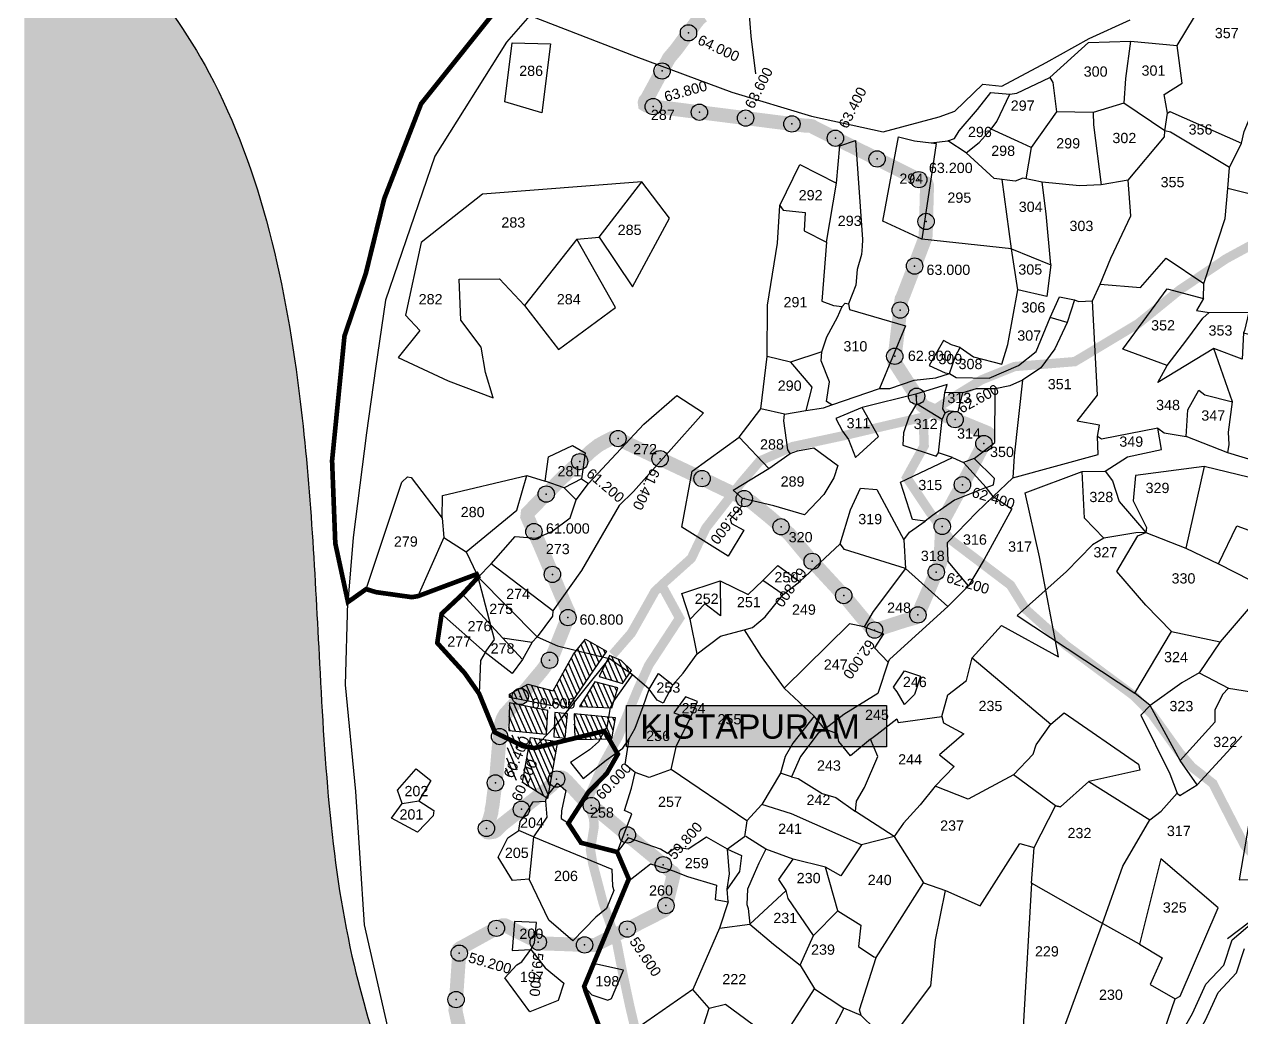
# Model space of a CAD drawing. Header units: millimetres. Extents: x 379815 to 388846, y 1837463 to 1848297.
# Drawn here: x 380975 to 383588, y 1842523 to 1844655 of the extents above; entities that cross this region are included whole.
import ezdxf
from ezdxf.enums import TextEntityAlignment as Align

# ---------------------------------------------------------------- set-up
doc = ezdxf.new("R2010")
doc.units = ezdxf.units.MM
doc.header["$PDMODE"] = 32
doc.header["$PDSIZE"] = 35
for name, color, linetype in [('BND', 6, 'Continuous'), ('DIMENSION', 1, 'Continuous'), ('FRL', 3, 'Continuous'), ('Hills', 3, 'Continuous'), ('Plot', 2, 'Continuous'), ('points', 161, 'Continuous'), ('ROADS', 50, 'Continuous'), ('TEXT', 7, 'Continuous'), ('VILLAGE AREA', 1, 'Continuous')]:
    doc.layers.add(name, color=color, linetype=linetype)
doc.styles.get("Standard").update_dxf_attribs({"font": 'arial.ttf'})

# ---------------------------------------------------------------- blocks, each defined once
blk = doc.blocks.new('CHITT')
at = {"layer": 'BND', "lineweight": 30, "const_width": 10}
blk.add_lwpolyline([(-2832.9, -709.4), (-2861.5, -634.6), (-2865.2, -622.8), (-2772.1, -398.7), (-2769.3, -392.8), (-2794.4, -334.5), (-2872, -314.7), (-2899.2, -272.9), (-2880.2, -243.3), (-2856.2, -205.9), (-2816.9, -166.2), (-2793, -124.4), (-2822.1, -74.9), (-2972.3, -111.5), (-2996.7, -107.3), (-3056.8, -77.8), (-3090.8, 5.3), (-3121.8, 49.5), (-3180.6, 114.1), (-3171.2, 176.8), (-3126.7, 218.6), (-3092.8, 255.4), (-3095.9, 261.7), (-3222.3, 214.5), (-3235.3, 212.4), (-3312.4, 223.2), (-3333.3, 229.7), (-3372.3, 201.9), (-3399.5, 327.7), (-3406.4, 505.4), (-3379.8, 773.1), (-3334, 907.1), (-3294.3, 1068.1), (-3215.3, 1271.2), (-3038.4, 1492.4)], dxfattribs=at)
at = {"layer": 'Hills', "color": 0}
for points in [[(-2037.8, -2398.7), (-2156.4, -2301.2), (-2162.9, -2186), (-2135.6, -2059.1), (-2175.5, -1890.8), (-2221.6, -1821.9), (-2261.9, -1710.2), (-2232.6, -1631.1), (-2239.8, -1550.5), (-2180.8, -1501.8), (-2171.8, -1434.2), (-2053.3, -1343.2), (-1976, -1253.7), (-1917.8, -1136.8), (-1776.1, -1029.2), (-1647.4, -884.1), (-1641.7, -825.2), (-1559.2, -681.4), (-1530.5, -618.1), (-1492.3, -577.5), (-1474.5, -523.2), (-1253.8, -335.8)], [(-2017.8, -2374.5), (-2125.9, -2285.7), (-2131.3, -2188.5), (-2103.5, -2058.8), (-2146.3, -1878), (-2193.4, -1807.7), (-2228.5, -1710.4), (-2200.7, -1635.4), (-2207.1, -1564.2), (-2151.3, -1518.2), (-2142.4, -1451.1), (-2031.6, -1366.1), (-1949.7, -1271.2), (-1893, -1157.3), (-1754.6, -1052.3), (-1617.1, -897.2), (-1611.1, -835), (-1531.2, -695.7), (-1504.1, -635.8), (-1464.6, -593.9), (-1447.4, -541.4)]]:
    blk.add_lwpolyline(points, dxfattribs=at)
at = {"layer": 'Plot', "color": 0}
for points in [[(-2981.6, 1461), (-2754.6, 1372.4), (-2548.3, 1296.5), (-2376.9, 1244.9), (-2223.5, 1211), (-2103.3, 1243.5), (-2069.7, 1255.4), (-2009.3, 1313.2), (-1968.8, 1309.3), (-1873.5, 1359.7), (-1781.1, 1411.5), (-1693.5, 1451.6)], [(-2513.9, 1498.7), (-2507.4, 1416.3), (-2497.7, 1335.2)], [(-2551.8, 380.1), (-2549.3, 370.3), (-2522.5, 356.1), (-2555.8, 300.5), (-2655.4, 362.4), (-2633.6, 482.5), (-2532.8, 555.6), (-2486.1, 616.5), (-2472.2, 728.8), (-2472, 838.9), (-2450.1, 972.1), (-2444.9, 1052.6), (-2402.4, 1141.1), (-2323.7, 1101.2), (-2316.7, 1180.9), (-2282.9, 1192.4), (-2267.5, 979.8), (-2268.3, 965), (-2269.6, 947.8), (-2279, 915.6), (-2281.9, 881.8), (-2297.6, 841.6), (-2295.6, 829.9), (-2175.4, 794.7), (-2231.6, 660), (-2209.3, 660.3), (-2156.6, 678.3), (-2110.6, 682.9), (-2081.2, 692.1), (-2068.1, 729.8), (-2058, 748.2), (-2029.7, 727.9), (-1969, 712.2), (-1955.7, 754.9), (-1934.1, 872), (-1947.7, 960), (-2140.4, 980.6), (-2224.3, 1019.2), (-2190.8, 1200.6), (-2156.2, 1191.6), (-2120.2, 1187.7), (-2084.8, 1191.7), (-2070.4, 1196.6), (-2060, 1213.5), (-2020.7, 1258.8), (-1992.5, 1295.1), (-1951.2, 1292), (-1936.4, 1294.3), (-1865.6, 1327.7), (-1782.8, 1402.6), (-1692.5, 1405.4), (-1592.2, 1396.4), (-1519.9, 1516.8)], [(-1944.8, 468.3), (-1761.8, 518.7), (-1763.5, 557.4), (-1759.2, 581.4), (-1807.1, 590), (-1763.5, 645.9), (-1774, 848.3), (-1757.4, 884), (-1670.9, 877.2), (-1616.2, 940.2), (-1535.3, 885.7), (-1489.4, 1025.1), (-1483.8, 1089.7), (-1480.2, 1134.4), (-1454.3, 1186.5), (-1448.5, 1211.6), (-1398.8, 1329.6), (-1384.8, 1364.2), (-1326.4, 1464.8)], [(-2981.6, 1461), (-3031.8, 1403.6), (-3185.9, 1158.9), (-3291.6, 849.9), (-3313.1, 703.2), (-3332.6, 564.9), (-3361.2, 340.1), (-3372.3, 201.9), (-3333.3, 229.7), (-3256.4, 459.3), (-3244.5, 470.6), (-3236.5, 469.3), (-3170.1, 381.7), (-3169.2, 430.3), (-2988.3, 473.6), (-2948.9, 461.1), (-2941.6, 513.5), (-2890, 537.8), (-2863.3, 522.2), (-2870.8, 466.6), (-2856.1, 456.6)], [(-3019.5, 1401.8), (-2937.6, 1399.9), (-2956.1, 1252), (-3035.7, 1275.1), (-3019.5, 1401.8)], [(-1692.5, 1405.4), (-1703.3, 1325.5), (-1707.1, 1272.2)], [(-1697.5, 1107.6), (-1619.2, 1200.5), (-1618.7, 1213.4), (-1613, 1251.4), (-1620, 1291.4), (-1581.7, 1315.4), (-1592.2, 1396.4)], [(-1865.6, 1327.7), (-1859.3, 1316.6), (-1851, 1253.7), (-1905.9, 1177.2), (-1916.8, 1110.3)], [(-2045.3, 1165.9), (-2017.2, 1188.2), (-1991.9, 1216.8), (-1979.4, 1233.4), (-1951.2, 1292)], [(-1480.2, 1134.4), (-1606.4, 1210.4), (-1618.7, 1213.4), (-1707.1, 1272.2), (-1772.7, 1252.5), (-1851, 1253.7)], [(-1613, 1251.4), (-1613, 1251.4), (-1607.9, 1254.7), (-1454.3, 1186.5)], [(-1772.7, 1252.5), (-1771.7, 1225.8), (-1755.1, 1097.3)], [(-1905.9, 1177.2), (-1933.7, 1190.1), (-1991.9, 1216.8)], [(-2120.2, 1187.7), (-2109.5, 1185.7), (-2140.4, 980.6)], [(-1812.8, 850.4), (-1803.9, 847.2), (-1774, 848.3), (-1757.4, 884), (-1734.5, 939.8), (-1692, 1030.7), (-1697.5, 1107.6), (-1755.1, 1097.3), (-1802, 1095.1), (-1882, 1103), (-1923.3, 1111.4), (-1939.8, 1104.8), (-1984.9, 1111.2), (-2045.3, 1165.9), (-2084.8, 1191.7)], [(-2881.2, 981), (-2833.2, 985.2), (-2761.6, 878.6), (-2682, 1025.4), (-2741.2, 1103.7), (-3083.7, 1077.6), (-3214.9, 973.2), (-3249, 817.9), (-3217.8, 784.9), (-3264.3, 726.7)], [(-2833.2, 985.2), (-2741.2, 1103.7)], [(-2344.9, 973.9), (-2323.7, 1101.2)], [(-1947.7, 960), (-1967.8, 1108.5)], [(-1947.7, 960), (-1863.2, 925.8), (-1873.3, 1034.8), (-1882, 1103)], [(-1271.4, 1027.7), (-1358.5, 1058.1), (-1483.8, 1089.7)], [(-2444.9, 1052.6), (-2438.4, 1042.7), (-2390.7, 1038.1), (-2393.1, 998.6), (-2344.9, 973.9), (-2355.1, 847.8), (-2330, 838.5), (-2311.3, 835.9), (-2304.8, 843.5), (-2297.6, 841.6)], [(-3264.3, 726.7), (-3157.1, 677), (-3060.6, 640.2), (-3077.2, 694.6), (-3086.6, 749), (-3130.1, 806.9), (-3133.7, 894.5), (-3046.9, 895.9), (-2993.2, 838), (-2920.4, 744), (-2797.9, 834), (-2881.2, 981), (-2993.2, 838)], [(-1863.2, 925.8), (-1871.8, 858), (-1934.1, 872)], [(-1633.4, 575), (-1619.9, 565), (-1573, 557.1), (-1569, 614.4), (-1545.9, 656.4), (-1532.8, 646.8), (-1473.6, 631.9), (-1513.4, 746.4), (-1633.9, 673.1), (-1614, 709.7), (-1708.9, 744.3), (-1613.9, 874.1), (-1535.4, 853.4), (-1535.3, 885.7)], [(-2081.2, 692.1), (-2066.8, 684), (-1995.9, 682.6), (-1933, 709.9), (-1894.9, 739.6), (-1865.2, 812.4), (-1844.9, 857), (-1812.8, 850.4), (-1828.5, 801.7), (-1865.2, 812.4)], [(-1535.4, 853.4), (-1551.1, 827.9), (-1523.6, 823.2), (-1438.7, 824), (-1447.9, 784.4), (-1449.5, 779.7), (-1403.3, 768.2), (-1426.2, 726.9), (-1389.7, 694), (-1385.5, 687.7), (-1382.3, 582.7), (-1302.6, 594.1), (-1307.1, 613.7), (-1313.4, 715.5), (-1386.4, 748.6), (-1403.3, 768.2)], [(-2333.8, 625.2), (-2345.1, 632), (-2338.7, 674.5), (-2356.5, 719.8), (-2355.4, 738.9), (-2344.3, 771.2), (-2321.3, 813.1), (-2311.3, 835.9)], [(-1614, 709.7), (-1571.6, 764.4), (-1537.4, 810.9), (-1523.6, 823.2)], [(-1828.5, 801.7), (-1854.8, 745.2), (-1884.9, 704.8), (-1924, 678.4), (-1951.3, 665.9), (-1983.3, 659.5), (-2024, 659.2), (-2052.1, 651.2), (-2090.9, 651.3), (-2086, 668.9), (-2153.6, 648.2), (-2268.6, 619.3), (-2324.9, 596.1), (-2311, 568.3), (-2297.9, 550.4), (-2282.8, 512.3), (-2233.7, 557), (-2268.6, 619.3)], [(-2058, 748.2), (-2077, 753.9), (-2093.7, 763), (-2124.9, 709.4), (-2090, 693.8), (-2081.2, 692.1)], [(-1449.5, 779.7), (-1452.8, 722.9), (-1513.4, 746.4)], [(-2355.4, 738.9), (-2422.5, 716.7), (-2472.2, 728.8)], [(-2422.5, 716.7), (-2376.6, 663.2), (-2389.6, 613.1)], [(-2435.5, 605.2), (-2389.6, 613.1), (-2351.5, 618.5), (-2333.8, 625.2), (-2231.6, 660)], [(-2270.4, -685.2), (-2274, -673.4), (-2238.5, -561), (-2136.5, -400.8), (-2089.9, -417.3), (-2015.2, -450), (-1929.7, -316), (-1899.2, -324.6), (-1853.6, -235.7), (-1843, -237.7), (-1782.2, -183.3), (-1650.6, -265.7), (-1650.6, -265.7), (-1626.9, -247.2), (-1592.2, -207.9), (-1586.5, -213.2), (-1549.5, -190.2), (-1453.3, -85.6)], [(-2028, 510.3), (-1983.7, 544.6), (-1983.3, 659.5)], [(-1924, 678.4), (-1942.4, 515.8), (-1944.8, 468.3), (-1987.4, 428.6), (-2002, 447.8)], [(-3092.8, 255.4), (-3064.8, 284.2), (-3013.4, 342.4), (-2968.3, 338.9), (-2934.7, 353.4), (-2895.1, 382.6), (-2882.7, 421), (-2856.1, 456.6), (-2737.2, 583.6), (-2666.2, 645.5), (-2608.9, 608.2), (-2759.4, 439.4), (-2790.4, 409.1), (-2870.8, 269.8), (-2932.4, 183.4), (-2933, 171.5), (-2965.8, 127.5), (-2976.7, 115.9), (-2997.4, 78.8), (-3019.8, 48.4), (-3077.6, 93.7), (-3087.8, 76.2), (-3090.8, 5.3)], [(-2153.6, 648.2), (-2151.5, 627), (-2167.6, 601.1), (-2179.8, 565.2), (-2181.1, 538.8), (-2109.6, 515), (-2104.3, 522), (-2096.5, 593.6), (-2151.5, 627)], [(-2096.5, 593.6), (-2090.5, 608.2), (-2095.2, 616.3), (-2090.9, 651.3)], [(-2090.5, 608.2), (-2081.7, 612.5), (-2062.1, 611), (-2052.1, 651.2)], [(-1483.5, 522), (-1480.9, 540.3), (-1481.7, 566.3), (-1473.6, 631.9)], [(-2468.7, 488.5), (-2422.8, 520.6), (-2427.8, 528.9), (-2436.8, 590.9), (-2435.5, 605.2), (-2486.1, 616.5)], [(-2097.5, -43.8), (-2084.3, 2.7), (-2044.4, 33.3), (-2032.1, 82), (-1969.3, 151.6), (-1847.3, 84.4), (-1887.6, 298.7), (-1918.5, 436.6), (-1796.4, 482), (-1747.1, 482.5), (-1698.7, 513.6), (-1626, 529), (-1633.4, 575), (-1754.5, 551.6), (-1763.5, 557.4)], [(-1382.3, 582.7), (-1286.8, 504.3), (-1282.4, 481.2), (-1282.7, 461), (-1483.5, 522), (-1573, 557.1)], [(-1484.2, -520.3), (-1324.4, -399.4), (-1182.8, -253.1), (-1166.3, -30), (-1018.1, 165), (-877.8, 207.4), (-793.5, 247.1), (-694.6, 351.4), (-627.9, 424.7), (-597.4, 497.2), (-613.9, 593.1)], [(-2551.8, 380.1), (-2526.2, 408.7), (-2527.8, 417.1), (-2525.3, 424), (-2545.7, 442.2), (-2468.7, 488.5), (-2532.8, 555.6)], [(-2422.8, 520.6), (-2407.4, 526.4), (-2372, 532.8), (-2320.6, 494.8), (-2329, 468.3), (-2350.9, 433), (-2392.3, 389.3), (-2457.8, 408.4), (-2525.3, 424)], [(-2179.1, 335.7), (-2167.2, 351.7), (-2133.1, 375.4), (-2160.5, 379.4), (-2186.3, 458.9), (-2074.6, 512.2), (-2104.3, 522)], [(-2074.6, 512.2), (-2051, 501.2), (-2002, 447.8), (-2070.6, 420.6), (-2117.4, 387.9), (-2133.1, 375.4)], [(-2002, 447.8), (-1986.2, 453.4), (-1984.5, 467.2), (-2028, 510.3), (-2051, 501.2)], [(-3118.8, 309.8), (-3009.7, 399.2), (-2988.3, 473.6)], [(-1749.5, 339.2), (-1791.2, 381.7), (-1796.4, 482)], [(-1747.1, 482.5), (-1730.8, 462.2), (-1716.7, 417.5), (-1659.7, 351.3)], [(-1169.3, 427), (-1226, 430.3), (-1305.9, 444), (-1437.1, 469.5), (-1534, 492.9), (-1681.7, 473.7), (-1686.7, 418.8), (-1658.4, 361.6), (-1659.7, 351.3), (-1573.4, 317.8), (-1503.5, 283.7), (-1401, 231.8), (-1500.2, 116.4), (-1544.7, 50.3), (-1582.3, 28.7), (-1650.4, -20.3), (-1682.8, 6.1), (-1604.7, 138.8), (-1500.2, 116.4)], [(-1534, 492.9), (-1573.4, 317.8)], [(-2870.8, 466.6), (-2908.5, 447), (-2948.9, 461.1)], [(-2908.5, 447), (-2882.7, 421)], [(-2573.1, 247.7), (-2513.3, 217.8), (-2481.9, 248.1), (-2449.8, 280), (-2402.4, 245.7), (-2315.5, 326.5), (-2293.3, 399.8), (-2271.9, 446.1), (-2236.7, 443.5), (-2179.1, 335.7), (-2175.2, 274), (-2306.2, 314.4), (-2315.5, 326.5)], [(-1987.4, 428.6), (-1947.4, 401.8), (-2006.3, 293.1), (-2040.2, 237), (-2083.6, 288.8), (-2085.4, 329.6), (-2023.1, 393.8), (-1987.4, 428.6)], [(-3170.1, 381.7), (-3166.3, 340.5), (-3222.3, 214.5)], [(-3166.3, 340.5), (-3118.8, 309.8), (-3095.9, 261.7)], [(-1659.7, 351.3), (-1680.8, 350.1), (-1749.5, 339.2), (-1774.3, 324.7), (-1829.7, 267.8), (-1936, 172.8), (-1682.8, 6.1)], [(-1604.7, 138.8), (-1659.5, 195.1), (-1721.7, 267.6), (-1676.4, 344.1), (-1659.7, 351.3)], [(-1503.5, 283.7), (-1464.2, 365.5), (-1272.1, 296.2)], [(-2932.4, 183.4), (-3064.8, 284.2)], [(-2175.2, 274), (-2244.8, 181.4), (-2264.2, 148.5), (-2295.7, 155.1), (-2436, 17.4)], [(-2212.6, 72.8), (-2208.9, 79.3), (-2084.7, 192.3), (-2175.2, 274)], [(-3077.6, 93.7), (-3057.5, 121.3), (-3092.8, 255.4)], [(-3092.8, 255.4), (-2965.8, 127.5)], [(-2675, 24.5), (-2652.5, 49), (-2622.8, 90.8), (-2637.7, 165.3), (-2655.9, 220.4), (-2573.1, 247.7), (-2572.3, 172.5), (-2606.2, 198.1), (-2637.7, 165.3)], [(-2622.8, 90.8), (-2572.7, 128.7), (-2521.7, 142), (-2504.1, 147.5), (-2477, 170.2), (-2438.2, 217.8), (-2402.4, 245.7)], [(-2438.2, 217.8), (-2481.9, 248.1)], [(-2084.7, 192.3), (-2040.2, 237)], [(-3040.9, 125.1), (-3126.7, 218.6)], [(-3205.1, -862.4), (-3279.6, -742), (-3337, -491.1), (-3355.3, -205), (-3377.7, 24.1), (-3372.3, 201.9)], [(-3077.6, 93.7), (-3171.2, 176.8)], [(-2521.7, 142), (-2485.2, 85), (-2436, 17.4), (-2371.7, -42.9), (-2417.5, -101.2), (-2434.1, -129.9), (-2444.1, -165.3), (-2483.7, -232.4), (-2516.4, -267.8), (-2678.6, -157.3), (-2725.5, -174.3), (-2756, -164.2), (-2777.5, -146.7), (-2768.4, -91.4)], [(-2264.2, 148.5), (-2222.4, 133.4), (-2242, 103.4), (-2212.6, 72.8), (-2234.9, 5.9), (-2308.1, -39.5), (-2348.8, -70.9), (-2371.7, -42.9)], [(-2997.4, 78.8), (-3040.9, 125.1), (-2976.7, 115.9)], [(-2965.8, 127.5), (-2922.6, 108.1), (-2811.6, 81.1)], [(-2822.1, -74.9), (-2816.2, -66.4), (-2808.4, -24.7), (-2801.8, -10.9), (-2761.3, 45.6), (-2811.6, 81.1), (-2930.2, -67.6), (-2972.3, -111.5)], [(-2032.1, 82), (-1863.5, -60.4), (-1835, -36.1), (-1675, -146.2), (-1672.3, -158.8), (-1782.2, -183.3), (-1843, -237.7), (-1853.6, -235.7), (-1943.5, -169.1), (-1901.1, -124.5), (-1894.6, -104.4), (-1863.5, -60.4)], [(-2177.6, 54.1), (-2143.2, 43), (-2156, 3.6), (-2177.4, -17.6), (-2193.4, 9.2), (-2201.5, 19), (-2177.6, 54.1)], [(-2822.1, -74.9), (-2834.3, -97.9), (-2854, -114.9), (-2894.9, -142.4), (-2867.6, -176.6), (-2818.3, -137.6), (-2782.1, -111.8), (-2768.4, -91.4), (-2756, -68.5), (-2738.5, -22), (-2725.6, 15.3), (-2761.3, 45.6)], [(-2725.6, 15.3), (-2705.7, 48.5), (-2675, 24.5), (-2695.4, -15.4), (-2708.5, -8.9), (-2725.6, 15.3)], [(-1544.7, 50.3), (-1482.4, 17.3), (-1432.9, 9.2)], [(-1482.4, 17.3), (-1495.1, 3.2), (-1511.7, -30), (-1511.5, -56), (-1585.7, -138.3)], [(-2678.6, -157.3), (-2667.1, -105.9), (-2637.8, -48.1), (-2622.1, -11.8), (-2647.8, -1.2), (-2673.1, -36), (-2637.8, -48.1)], [(-1650.4, -20.3), (-1670.1, -40.6), (-1608.1, -166.9), (-1592.2, -207.9)], [(-1549.5, -190.2), (-1585.7, -138.3), (-1650.4, -20.3)], [(-2250.7, -92.3), (-2236, -81.3), (-2194, -48.7), (-2191.5, -56.6), (-2097.5, -43.8), (-2093.6, -57.6), (-2050.1, -80.9), (-2102.5, -126.3), (-2070.7, -151.2), (-2112.1, -192.9), (-2144.3, -233.3), (-2179.9, -272.8), (-2199.7, -301.4), (-2282.8, -247.3)], [(-2348.8, -70.9), (-2363, -79.6), (-2400.9, -129.8), (-2420.2, -173.3), (-2444.1, -165.3)], [(-2420.2, -173.3), (-2405.6, -176.7), (-2354.2, -208.9), (-2324.9, -217.2), (-2282.8, -247.3), (-2280.7, -225.2), (-2263.2, -195.8), (-2234.9, -129.9), (-2250.7, -92.3), (-2293.7, -128.2), (-2318.8, -97), (-2321.2, -80.6), (-2348.8, -70.9)], [(-1382.3, -87.9), (-1356.6, -132.5), (-1399.6, -219.5), (-1351.6, -224.1), (-1348.7, -226), (-1438.2, -273.3), (-1459, -394.5), (-1316.2, -389.6), (-1202.7, -262.1), (-1348.7, -226)], [(-3265.9, -202.1), (-3226.1, -155.9), (-3194.2, -180.7), (-3220.4, -224.9), (-3188.1, -245.5), (-3189.7, -256.7), (-3222.8, -291.7), (-3279.2, -261.7), (-3256.3, -230.2), (-3265.9, -202.1)], [(-2794.4, -334.5), (-2762.8, -252.5), (-2778.4, -245.3), (-2763.8, -197.3), (-2756, -164.2)], [(-1943.5, -169.1), (-2041.2, -220.9), (-2112.1, -192.9)], [(-2889.3, -524.8), (-2940.8, -480.5), (-2983.1, -392.8), (-3018.9, -395.7), (-3050.1, -345.7), (-3029.1, -304.3), (-3005.7, -288.2), (-3002.9, -269.3), (-2994.4, -257.3), (-2974.6, -226.5), (-2948.3, -225.7), (-2943.9, -213.2), (-2922.2, -186.9), (-2904.8, -202.6), (-2914, -246.3), (-2914.4, -262.5), (-2899.2, -272.9)], [(-3256.3, -230.2), (-3220.4, -224.9)], [(-2948.3, -225.7), (-2945.7, -260.1), (-2974.1, -301.8), (-2805.8, -371.5), (-2804.5, -407.7), (-2801.3, -417.1), (-2817.5, -455.5), (-2840.5, -474.6), (-2889.3, -524.8)], [(-2199.7, -301.4), (-2270.2, -319.3), (-2420.2, -252.4), (-2483.7, -232.4)], [(-2516.4, -267.8), (-2521.2, -302.1), (-2557.9, -328.6), (-2602.6, -302.8), (-2641.7, -328.2), (-2667.6, -324.5), (-2686.7, -337.6), (-2701.5, -328.7), (-2770.9, -304.2), (-2794.4, -334.5)], [(-1922.6, -710.7), (-1867.1, -708.9), (-1838.2, -721.1), (-1752.3, -488.1), (-1708.7, -364.7), (-1650.6, -265.7)], [(-2974.1, -301.8), (-3005.7, -288.2)], [(-2974.1, -301.8), (-2983.1, -392.8)], [(-2270.2, -319.3), (-2314, -385.9), (-2347.5, -366.7), (-2416.6, -350.1), (-2475.5, -328.1), (-2517.9, -301.2)], [(-2199.7, -301.4), (-2136.5, -400.8)], [(-2772.1, -398.7), (-2722.9, -360), (-2674.2, -374.7), (-2643.3, -387), (-2581.5, -405.7), (-2584.1, -436.2), (-2556.2, -441.3), (-2558.5, -414.5), (-2553.2, -381.5), (-2557.9, -328.6), (-2527.7, -341.8), (-2531.7, -376.3), (-2558.5, -414.5)], [(-2475.5, -328.1), (-2490.4, -358.4), (-2500.1, -381.2), (-2514.3, -414.5), (-2516.2, -446.9), (-2513.4, -455.6), (-2509.8, -489.1), (-2458.8, -532.6), (-2401.7, -577.5), (-2370.6, -628.5)], [(-1673.2, -532.4), (-1752.3, -488.1), (-1904.8, -401.2), (-1899.2, -324.6)], [(-2574.8, -497.7), (-2509.8, -489.1), (-2431.4, -417.2), (-2447.7, -393.7), (-2416.6, -350.1)], [(-1996.1, -1140.2), (-1974.7, -1103), (-1806, -1004.8), (-1697.2, -942.8), (-1596.7, -649.3), (-1585.9, -644.1), (-1503.9, -454.6), (-1627.3, -349.5), (-1673.2, -532.4), (-1624.8, -561.8), (-1650.1, -619), (-1596.7, -649.3)], [(-2373.1, -513.4), (-2320.7, -460.9), (-2347.5, -366.7)], [(-2401.7, -577.5), (-2373.1, -513.4), (-2427.2, -434.4), (-2431.4, -417.2)], [(-2212.2, -742.5), (-2120.9, -621.9), (-2111.4, -522.9), (-2089.9, -417.3)], [(-1904.8, -401.2), (-1922.6, -710.7), (-1984.3, -845.5), (-2071.8, -1009.7), (-1974.7, -1103)], [(-2556.2, -441.3), (-2574.8, -497.7), (-2631.8, -629.7), (-2747.1, -709.6), (-2755.1, -787.2)], [(-2320.7, -460.9), (-2271.2, -491.4), (-2276.3, -537.6), (-2243.1, -559.6), (-2238.5, -561)], [(-2979.8, -543.6), (-2971.7, -529.5), (-2967.6, -486), (-3014.6, -483.6), (-3020, -545.6), (-2979.8, -543.6)], [(-3035.3, -604.7), (-3010, -576.4), (-2999, -570.5), (-2979.8, -543.6), (-2948.7, -582.9), (-2908.6, -616.1), (-2921, -653.1), (-2981.9, -677.2), (-3035.3, -604.7)], [(-2865.2, -622.8), (-2849, -640.8), (-2814.7, -652.5), (-2806.4, -648.8), (-2780.8, -587.8), (-2835.9, -575.8), (-2842.3, -575.4)], [(-2760, -790.6), (-2677.4, -824), (-2636.4, -807.9), (-2636.9, -795), (-2596.6, -669.3), (-2562.2, -661.4), (-2444.4, -747.8), (-2427.1, -715.9), (-2370.6, -628.5), (-2307.7, -669.9), (-2329.8, -712.5), (-2337.7, -801), (-2272.7, -824.4), (-2212.2, -742.5), (-2270.4, -685.2), (-2307.7, -669.9)], [(-2596.6, -669.3), (-2631.8, -629.7)]]:
    blk.add_lwpolyline(points, dxfattribs=at)
at = {"layer": 'DIMENSION', "color": 0}
for s, p in [('357', (-1485.8, 1423)), ('286', (-2979.1, 1342)), ('300', (-1767.3, 1340.4)), ('301', (-1643.1, 1342.5)), ('287', (-2696.4, 1247.5)), ('297', (-1923.9, 1267.3)), ('296', (-2015.7, 1210.8)), ('302', (-1705.6, 1197.8)), ('356', (-1542.1, 1216.2)), ('298', (-1965.8, 1170.4)), ('299', (-1826.2, 1186.4)), ('294', (-2163, 1110.5)), ('355', (-1602.2, 1103.2)), ('292', (-2379.1, 1075.1)), ('295', (-2059.9, 1069.8)), ('304', (-1906.7, 1050.2)), ('283', (-3017.4, 1016.6)), ('293', (-2295.2, 1020)), ('303', (-1797.8, 1009.1)), ('285', (-2767.7, 1000.7)), ('305', (-1907.6, 915.6)), ('282', (-3194.9, 851.9)), ('284', (-2898.3, 851.8)), ('291', (-2411.7, 845.5)), ('306', (-1900.9, 834.3)), ('307', (-1909.9, 773.9)), ('352', (-1622.5, 795.8)), ('353', (-1499.3, 784.8)), ('310', (-2283, 750.8)), ('309', (-2079.2, 723.4)), ('308', (-2035.9, 712.8)), ('351', (-1844.4, 669.6)), ('290', (-2424.1, 666.3)), ('313', (-2059.9, 639.9)), ('348', (-1611.8, 624.8)), ('347', (-1514.8, 602.3)), ('311', (-2276.3, 585.9)), ('312', (-2132.2, 584.1)), ('314', (-2039.1, 563.7)), ('288', (-2462.1, 540.3)), ('349', (-1690.8, 546.2)), ('272', (-2734.5, 530.1)), ('350', (-1968.4, 524.1)), ('281', (-2896.9, 482.8)), ('289', (-2417.9, 460.7)), ('315', (-2122.3, 453.1)), ('280', (-3104.6, 395.1)), ('319', (-2251.2, 380)), ('279', (-3248.1, 331.8)), ('320', (-2400.6, 341.2)), ('316', (-2026.4, 336)), ('273', (-2921.9, 315.7)), ('317', (-1929.5, 321)), ('318', (-2116.9, 301.1)), ('250', (-2431.2, 255.1)), ('330', (-1578.7, 252.7)), ('274', (-3007.1, 219.5)), ('252', (-2602.2, 209)), ('251', (-2511.7, 201.8)), ('275', (-3043.4, 187.3)), ('249', (-2393.5, 185.7)), ('248', (-2189.3, 189.8)), ('276', (-3089.9, 150.1)), ('277', (-3133.5, 117.1)), ('278', (-3040.4, 102.4)), ('247', (-2325.2, 67.7)), ('324', (-1594.8, 83.8)), ('253', (-2684.5, 18.4)), ('246', (-2155.4, 30.4)), ('254', (-2630.5, -26)), ('323', (-1583.2, -21.3)), ('255', (-2553.4, -49.6)), ('245', (-2236.7, -40.1)), ('256', (-2706.5, -85.3)), ('322', (-1489.2, -98.3)), ('244', (-2165.6, -135.7)), ('243', (-2339.8, -149)), ('202', (-3225.4, -203.7)), ('257', (-2681.1, -226.8)), ('242', (-2362.3, -222.7)), ('201', (-3236.1, -253.8)), ('204', (-2977.2, -271.6)), ('258', (-2827.1, -249.8)), ('241', (-2423.2, -284.6)), ('232', (-1802, -293.8)), ('317', (-1588.7, -289.3)), ('205', (-3009.9, -336.3)), ('259', (-2623.6, -358.4)), ('206', (-2904.3, -385.9)), ('230', (-2383.3, -390.4)), ('240', (-2230.8, -394.5)), ('260', (-2700.3, -417)), ('325', (-1597.4, -453.5)), ('231', (-2433.6, -476.1)), ('200', (-2978.6, -509.9)), ('197', (-2977.8, -602.6)), ('198', (-2815.5, -611.8))]:
    blk.add_text(s, height=22, dxfattribs=at).set_placement(p, align=Align.MIDDLE_CENTER)
for s, p in [('329', (-1660.1, 435.8)), ('328', (-1780.7, 416.4)), ('327', (-1772, 297.7)), ('235', (-2018.7, -32.1)), ('237', (-2101.1, -288.7)), ('239', (-2378.2, -555)), ('229', (-1897.6, -558.7)), ('222', (-2568.6, -618.3)), ('230', (-1760.1, -651.8))]:
    blk.add_text(s, height=22, dxfattribs=at).set_placement(p)

msp = doc.modelspace()

# ---------------------------------------------------------------- hatches: boundary and pattern name
h = msp.add_hatch()
h.set_pattern_fill('DASH,_O', color=4, scale=20, angle=45)
h.set_pattern_definition([(45, (0, 0), (7e-15, 89.8025612), [63.5, -63.5])])
edge = h.paths.add_edge_path()
edge.add_spline(control_points=[(388718.2, 1839990.7), (388580.2, 1839963.3), (388267.3, 1839901), (387855.9, 1839801.7), (387475.2, 1839575.2), (387094.4, 1839473.5), (386684, 1839375.2), (386279.4, 1839179.1), (385788, 1839251.2), (385390.9, 1839342.9), (385017, 1839397.5), (384652.2, 1839331.6), (384230.5, 1839388.5), (383818.2, 1839598.3), (383335.6, 1839935.9), (382998, 1840537.8), (382398, 1840891), (382107.7, 1841490.9), (381881.2, 1842059.9), (381643.3, 1842668), (381608.6, 1843256.1), (381578.5, 1843897.5), (381439.4, 1844549.9), (381141.9, 1844872.6), (380984.5, 1845004.8)], knot_values=[681.550287, 681.550287, 681.550287, 681.550287, 1104.733733, 1640.486126, 1936.19225, 2424.815522, 2811.604508, 3206.373083, 3741.717331, 4239.921726, 4445.074723, 4866.973381, 5341.050655, 5688.570558, 6248.458721, 7081.488613, 7695.659292, 8262.875186, 9023.485752, 9553.884751, 10205.221495, 10769.52233, 11500.583355, 12112.559309, 12112.559309, 12112.559309, 12112.559309], degree=3, periodic=0)
edge.add_line((380984.5, 1845004.8), (380984.5, 1842124.7))
edge.add_spline(control_points=[(380984.5, 1842124.7), (381142.4, 1841791.7), (381458.8, 1841292.9), (381860.8, 1840714.9), (382152.8, 1840264.9), (382705.8, 1839874.2), (383315.3, 1839408.2), (383832.9, 1839015.9), (384264, 1838837), (384786.2, 1838854.7), (385466.3, 1838780.9), (386121.3, 1838714.7), (386738.2, 1838841.7), (387360.1, 1838940.9), (388053.6, 1839115.2), (388508, 1839191.7), (388718.2, 1839227.2)], knot_values=[593.47484, 593.47484, 593.47484, 593.47484, 1699.853064, 2353.104729, 2713.64595, 3295.736963, 4352.3737, 5035.357019, 5228.200674, 5739.632747, 6566.226218, 7299.515557, 7688.053722, 8448.093622, 9190.633385, 9830.162664, 9830.162664, 9830.162664, 9830.162664], degree=3, periodic=0)
edge.add_line((388718.2, 1839227.2), (388718.2, 1839990.7))
h.paths.add_polyline_path([(385414.9, 1838929.9), (386324, 1838985.6), (386316.4, 1839109.5), (385407.3, 1839053.7)], flags=24)
h.paths.add_polyline_path([(381236.7, 1842193.4), (381742.9, 1841436.3), (381846.1, 1841505.3), (381339.8, 1842262.4)], flags=24)
h = msp.add_hatch(color=2)
h.dxf.hatch_style = 1
h.paths.add_polyline_path([(382267.6, 1843193.3), (382825.6, 1843193.3), (382825.6, 1843104.4), (382267.6, 1843104.4)])
at = {"layer": 'VILLAGE AREA', "linetype": 'ByBlock'}
h = msp.add_hatch(dxfattribs=at)
h.set_pattern_fill('ANSI31', color=256, scale=3.195672, angle=68.5464)
h.set_pattern_definition([(113.54643, (357772.124, 1836958.266), (-9.301448, -4.0533506), [])])
h.paths.add_polyline_path([(382224.4, 1843309.6), (382179.2, 1843335.6), (382153.5, 1843303.5), (382109.6, 1843224.6), (382055.6, 1843238.9), (382016, 1843217.3), (382016.4, 1843210.2), (382107.6, 1843192.7), (382109.5, 1843199.4), (382140.4, 1843187.9)])
h.paths.add_polyline_path([(382248.4, 1843231.2), (382199.5, 1843244.3), (382166.5, 1843191.5), (382236, 1843188.6)])
h.paths.add_polyline_path([(382255.6, 1843289.6), (382231, 1843300.4), (382208.9, 1843255.7), (382258.9, 1843240.3), (382277.7, 1843268.6)])
h.paths.add_polyline_path([(382243.4, 1843166.9), (382154.7, 1843175.3), (382156.2, 1843120.5), (382236, 1843121.8)])
h.paths.add_polyline_path([(382098.3, 1843182.4), (382016, 1843198.7), (382014.5, 1843139.3), (382095.9, 1843131.6)])
h.paths.add_polyline_path([(382140.6, 1843175.1), (382113.5, 1843178.1), (382111.6, 1843126.1), (382135.3, 1843123.3)])
h.paths.add_polyline_path([(382119.3, 1843116.3), (382061.2, 1843124.6), (382044, 1843027.7), (382098, 1842993.6)])
h.paths.add_polyline_path([(382031.3, 1843085.2), (382037.4, 1843125.2), (382013.8, 1843132), (382007.7, 1843046.2), (382033.3, 1843030.8)])
h.paths.add_polyline_path([(382125, 1843126.6), (382181.7, 1843125.1), (382182.5, 1843155.7), (382125.8, 1843157.2)], flags=9)

# ---------------------------------------------------------------- linework, layer by layer
at = {"const_width": 20}
msp.add_lwpolyline([(380984.7, 1848286.5), (388718.2, 1848286.5), (388718.2, 1837472.9), (380984.7, 1837472.9)], close=True, dxfattribs=at)
at = {"color": 2}
msp.add_lwpolyline([(382267.6, 1843193.3), (382825.6, 1843193.3), (382825.6, 1843104.4), (382267.6, 1843104.4)], close=True, dxfattribs=at)
at = {"color": 4}
msp.add_open_spline([(380984.5, 1845004.8), (381141.9, 1844872.6), (381439.4, 1844549.9), (381578.5, 1843897.5), (381608.6, 1843256.1), (381643.3, 1842668), (381881.2, 1842059.9), (382107.7, 1841490.9), (382398, 1840891), (382998, 1840537.8), (383335.6, 1839935.9), (383818.2, 1839598.3), (384230.5, 1839388.5), (384652.2, 1839331.6), (385017, 1839397.5), (385390.9, 1839342.9), (385788, 1839251.2), (386279.4, 1839179.1), (386684, 1839375.2), (387094.4, 1839473.5), (387475.2, 1839575.2), (387855.9, 1839801.7), (388267.3, 1839901), (388580.2, 1839963.3), (388718.2, 1839990.7)], degree=3, knots=[681.550287, 681.550287, 681.550287, 681.550287, 1293.526241, 2024.587266, 2588.888101, 3240.224844, 3770.623844, 4531.23441, 5098.450304, 5712.620983, 6545.650875, 7105.539038, 7453.058941, 7927.136215, 8349.034872, 8554.18787, 9052.392265, 9587.736513, 9982.505087, 10369.294074, 10857.917346, 11153.62347, 11689.375862, 12112.559309, 12112.559309, 12112.559309, 12112.559309], dxfattribs=at)
at = {"layer": 'FRL', "color": 84, "const_width": 30}
msp.add_lwpolyline([(382431.1, 1844673.5), (382423.9, 1844668.1), (382417.6, 1844660.4), (382374.4, 1844601.5), (382358.8, 1844583.1), (382311.7, 1844496.2), (382307.5, 1844491), (382306.5, 1844487.3), (382307.1, 1844483.1), (382310.9, 1844480.8), (382322.9, 1844478.8), (382364.9, 1844474), (382653.1, 1844437.4), (382662, 1844437.3), (382666, 1844436.3), (382671.1, 1844433), (382907, 1844315.8), (382909.9, 1844314.5), (382911.3, 1844313.3), (382912.5, 1844309.8), (382909.7, 1844204.8), (382909.3, 1844200.2), (382908.6, 1844196.5), (382906.2, 1844190.1), (382879.5, 1844119.9), (382859.9, 1844069.1), (382858.1, 1844066.1), (382857.2, 1844062.2), (382842.8, 1843939.2), (382842.3, 1843936.3), (382841.8, 1843933.4), (382842.1, 1843931.1), (382843.2, 1843929.5), (382899.7, 1843842.1), (382901.4, 1843839.5), (382902.7, 1843837), (382904.6, 1843835.3), (382934.1, 1843822.7), (383031.8, 1843782.6), (383038.4, 1843779.9), (383041.5, 1843778.6), (383042.9, 1843777.5), (383043.2, 1843775.9), (383043, 1843774.1), (383042.6, 1843771.8), (383041, 1843768.7), (383038.3, 1843762.7), (383027.3, 1843741), (382991.4, 1843672.5), (382950.4, 1843596.7), (382946.5, 1843590.6), (382945.6, 1843587), (382945.3, 1843584.1), (382941.6, 1843509.3), (382941.2, 1843501.3), (382938.6, 1843494.2), (382916.2, 1843441.9), (382892.9, 1843388.2), (382891.9, 1843385.3), (382889.8, 1843383), (382887.3, 1843381.6), (382865.6, 1843375.7), (382809.2, 1843357.5), (382800.4, 1843355.3), (382798.9, 1843355.3), (382796.9, 1843355.6), (382795.5, 1843357.2), (382775.6, 1843379.2), (382737.7, 1843425), (382661.7, 1843507.3), (382616.3, 1843561.7), (382575.4, 1843597.3), (382535.2, 1843630.2), (382472, 1843659.8), (382425.8, 1843682.2), (382269.7, 1843755.6), (382244.7, 1843768.5), (382235.9, 1843767), (382219.4, 1843758.6), (382206.9, 1843751.6), (382191.5, 1843739.5), (382130.3, 1843682.9), (382059, 1843610.4), (382055.4, 1843606.8), (382055, 1843602.5), (382054.4, 1843598.3), (382059, 1843587.8), (382081.5, 1843537.8), (382139.5, 1843400.4), (382142.8, 1843393.8), (382142.8, 1843385), (382111.8, 1843307.7), (382106.6, 1843296.3), (382099.9, 1843287.4), (382086.9, 1843269.6), (382038.7, 1843212), (382028.3, 1843198), (382018.3, 1843187.2), (382006.8, 1843174.3), (382002, 1843165.7), (381999.4, 1843158.7), (381996.8, 1843148.3), (381988.3, 1843045.7), (381981.3, 1842992.9), (381980, 1842981.1), (381979.2, 1842976.7), (381977.9, 1842971.2), (381977.4, 1842964.1), (381973.2, 1842949.4), (381967.4, 1842933.9), (381965.8, 1842923.6), (381968.7, 1842921.3), (381972, 1842920.8), (381982, 1842922.2), (381987.7, 1842925.1), (381993.4, 1842930.8), (382001.5, 1842938.8), (382066.1, 1842989.7), (382083.7, 1843003.3), (382106.3, 1843022.1), (382110.2, 1843027.7), (382114.8, 1843032.3), (382118.4, 1843036.8), (382121.9, 1843038.4), (382126.2, 1843039), (382129, 1843038.6), (382133, 1843036.6), (382134.9, 1843034.7), (382139.4, 1843030.4), (382144, 1843025.6), (382174.3, 1842992.6), (382181.3, 1842986.9), (382223.8, 1842953.4), (382260.4, 1842922.8), (382340.7, 1842856.7), (382363.1, 1842836.8), (382366.7, 1842834.8), (382368.1, 1842833), (382368.4, 1842830.2), (382364.7, 1842814.4), (382351.1, 1842759.8), (382350.5, 1842756), (382348.3, 1842753.7), (382343.9, 1842751.3), (382282.6, 1842720.1), (382210.2, 1842684.7), (382204.2, 1842681.4), (382200.7, 1842679.3), (382196.8, 1842679), (382183.5, 1842679.1), (382131.4, 1842681.2), (382093.4, 1842682.4), (382087.2, 1842682.8), (382083.8, 1842683), (382081.1, 1842683.9), (382012.8, 1842718.5), (382008.6, 1842720.7), (382006.2, 1842721.7), (382004.2, 1842721.8), (382000.7, 1842721.4), (381989.4, 1842715.9), (381914.5, 1842674.7), (381910.5, 1842672.7), (381908.9, 1842671.4), (381908.7, 1842668.6), (381900.9, 1842554.8), (381900.5, 1842546.3), (381900.1, 1842539.3), (381918.9, 1842453.4)], dxfattribs=at)
at = {"layer": 'points'}
for p in [(382400.4, 1844636.9), (382343.6, 1844555), (382324.6, 1844478.6), (382423.8, 1844466.5), (382523.1, 1844453.9), (382622.3, 1844441.3), (382715.7, 1844410.8), (382805.3, 1844366.3), (382894.8, 1844321.8), (382910.4, 1844232.1), (382885.8, 1844136.4), (382854.9, 1844042), (382843.2, 1843942.7), (382890.1, 1843857), (382972.7, 1843806.8), (382249.1, 1843766.2), (383034.6, 1843755.5), (382166.8, 1843716.6), (382339.3, 1843722.9), (382429.7, 1843680.3), (382988.4, 1843666.9), (382095, 1843647), (382520, 1843637.3), (382068.6, 1843566.4), (382599, 1843576.8), (382945, 1843577.7), (382665.9, 1843502.7), (382932.3, 1843479.6), (382108.2, 1843474.6), (382733.7, 1843429.3), (382141.6, 1843381.9), (382892.8, 1843387.7), (382799.8, 1843355.3), (382102.1, 1843290.3), (382039.2, 1843212.6), (381995, 1843126.7), (382117.3, 1843035.4), (381985.9, 1843027.1), (382041.7, 1842970.5), (382191.8, 1842978.7), (381966.7, 1842929.4), (382269.3, 1842915.5), (382346.3, 1842851.7), (382352.1, 1842763.9), (381988, 1842715.1), (382269.1, 1842713.5), (382077.9, 1842685.5), (382177.3, 1842679.4), (381908.3, 1842661.8), (381901.4, 1842562.1)]:
    msp.add_point(p, dxfattribs=at)
at = {"layer": 'ROADS', "color": 40, "const_width": 20}
for points in [[(382237.4, 1843302.2), (382278.1, 1843349.1), (382328.3, 1843438.2), (382350.9, 1843459.3), (382406.5, 1843509.1), (382437.6, 1843574.1), (382512.7, 1843670.2), (382553.2, 1843717.8), (382624, 1843749), (382732.3, 1843772.1), (382840.1, 1843797.5), (382903.7, 1843811.9), (382979.5, 1843861.6), (383029.3, 1843892.1), (383100.3, 1843920.7), (383229.7, 1843931.3), (383366, 1844013), (383454.4, 1844084.8), (383554.7, 1844152.1), (383717.4, 1844240.5)], [(384666.1, 1841939.2), (384513.1, 1842045.9), (384363.5, 1842147.1), (384282, 1842183.7), (383649.8, 1842833.4), (383594, 1842893.4), (383526.1, 1843025.9), (383481, 1843061.3), (383454.3, 1843092.2), (383395.5, 1843174.5), (383356.6, 1843214.2), (383210.3, 1843322.8), (383123.5, 1843400.5), (383091.7, 1843451.7), (382962.4, 1843549.6), (382918.9, 1843607.5), (382868.7, 1843682.7), (382906.4, 1843750.7), (382904.6, 1843804.4)], [(382343.1, 1843450.8), (382381.3, 1843380.8), (382315.2, 1843279.9), (382291.4, 1843227.5), (382250, 1843127), (382217.8, 1843068.4), (382183.7, 1842990.8), (382196.8, 1842950.2), (382197.9, 1842933.7), (382189.9, 1842883.9), (382195.1, 1842853.2), (382217, 1842770.1), (382246.9, 1842682), (382258.1, 1842624.2), (382274.2, 1842548.6), (382291.1, 1842477.2)]]:
    msp.add_lwpolyline(points, dxfattribs=at)
at = {"layer": 'VILLAGE AREA', "linetype": 'ByBlock'}
for points in [[(382016, 1843217.3), (382055.6, 1843238.9), (382109.6, 1843224.6), (382153.5, 1843303.5), (382179.2, 1843335.6), (382224.4, 1843309.6), (382140.4, 1843187.9), (382109.5, 1843199.4), (382107.6, 1843192.7), (382016.4, 1843210.2)], [(382231, 1843300.4), (382208.9, 1843255.7), (382258.9, 1843240.3), (382277.7, 1843268.6), (382255.6, 1843289.6)], [(382199.5, 1843244.3), (382166.5, 1843191.5), (382236, 1843188.6), (382248.4, 1843231.2)], [(382016, 1843198.7), (382014.5, 1843139.3), (382095.9, 1843131.6), (382098.3, 1843182.4)], [(382113.5, 1843178.1), (382111.6, 1843126.1), (382135.3, 1843123.3), (382140.6, 1843175.1)], [(382154.7, 1843175.3), (382156.2, 1843120.5), (382236, 1843121.8), (382243.4, 1843166.9)], [(382119.3, 1843116.3), (382098, 1842993.6), (382044, 1843027.7), (382061.2, 1843124.6)]]:
    msp.add_lwpolyline(points, close=True, dxfattribs=at)

# ---------------------------------------------------------------- block references
msp.add_blockref('CHITT', (385041.7, 1843213.4))

# ---------------------------------------------------------------- texts
at = {"layer": 'points', "color": 1}
for s, rotation, p in [('64.000', 334.9581, (382417.9, 1844613.8)), ('63.600', 62.9225, (382539.7, 1844471.9)), ('63.800', 15.6909, (382351.9, 1844488.4)), ('63.400', 62.9225, (382741, 1844429.5)), ('62.600', 28.7109, (382986.8, 1843819.5)), ('61.200', 319.5704, (382179.2, 1843687.8)), ('61.400', 244.3639, (382320.3, 1843704.3)), ('62.400', 343.4781, (383006.9, 1843641.4)), ('61.600', 232.6348, (382502.7, 1843624.7)), ('61.800', 235.0232, (382637.7, 1843491.6)), ('62.200', 343.4781, (382952, 1843458.5)), ('62.000', 235.0232, (382784.8, 1843337.1)), ('60.400', 66.3463, (382022.7, 1843035.4)), ('60.200', 66.3463, (382039.6, 1842985.7)), ('59.800', 48.8132, (382370.2, 1842860.5)), ('59.600', 304.132, (382272.5, 1842686.9)), ('59.200', 343.8849, (381926.1, 1842642.9)), ('59.400', 264.9385, (382067.2, 1842663.5))]:
    msp.add_text(s, height=22, rotation=rotation, dxfattribs=at).set_placement(p)
for s, p in [('63.200', (382916.5, 1844336)), ('63.000', (382911.2, 1844117.4)), ('62.800', (382871.3, 1843932.8)), ('61.000', (382094.4, 1843562.3)), ('60.800', (382166.5, 1843366.7)), ('60.600', (382063.7, 1843186.8))]:
    msp.add_text(s, height=22, dxfattribs=at).set_placement(p)
at = {"layer": 'points', "color": 6}
msp.add_text('60.000', height=22, rotation=46.527, dxfattribs=at).set_placement((382215, 1842989.2))
at = {"layer": 'TEXT', "color": 5}
msp.add_text('KISTAPURAM', height=51.89, dxfattribs=at).set_placement((382297, 1843122.1))

doc.saveas('drawing.dxf')
